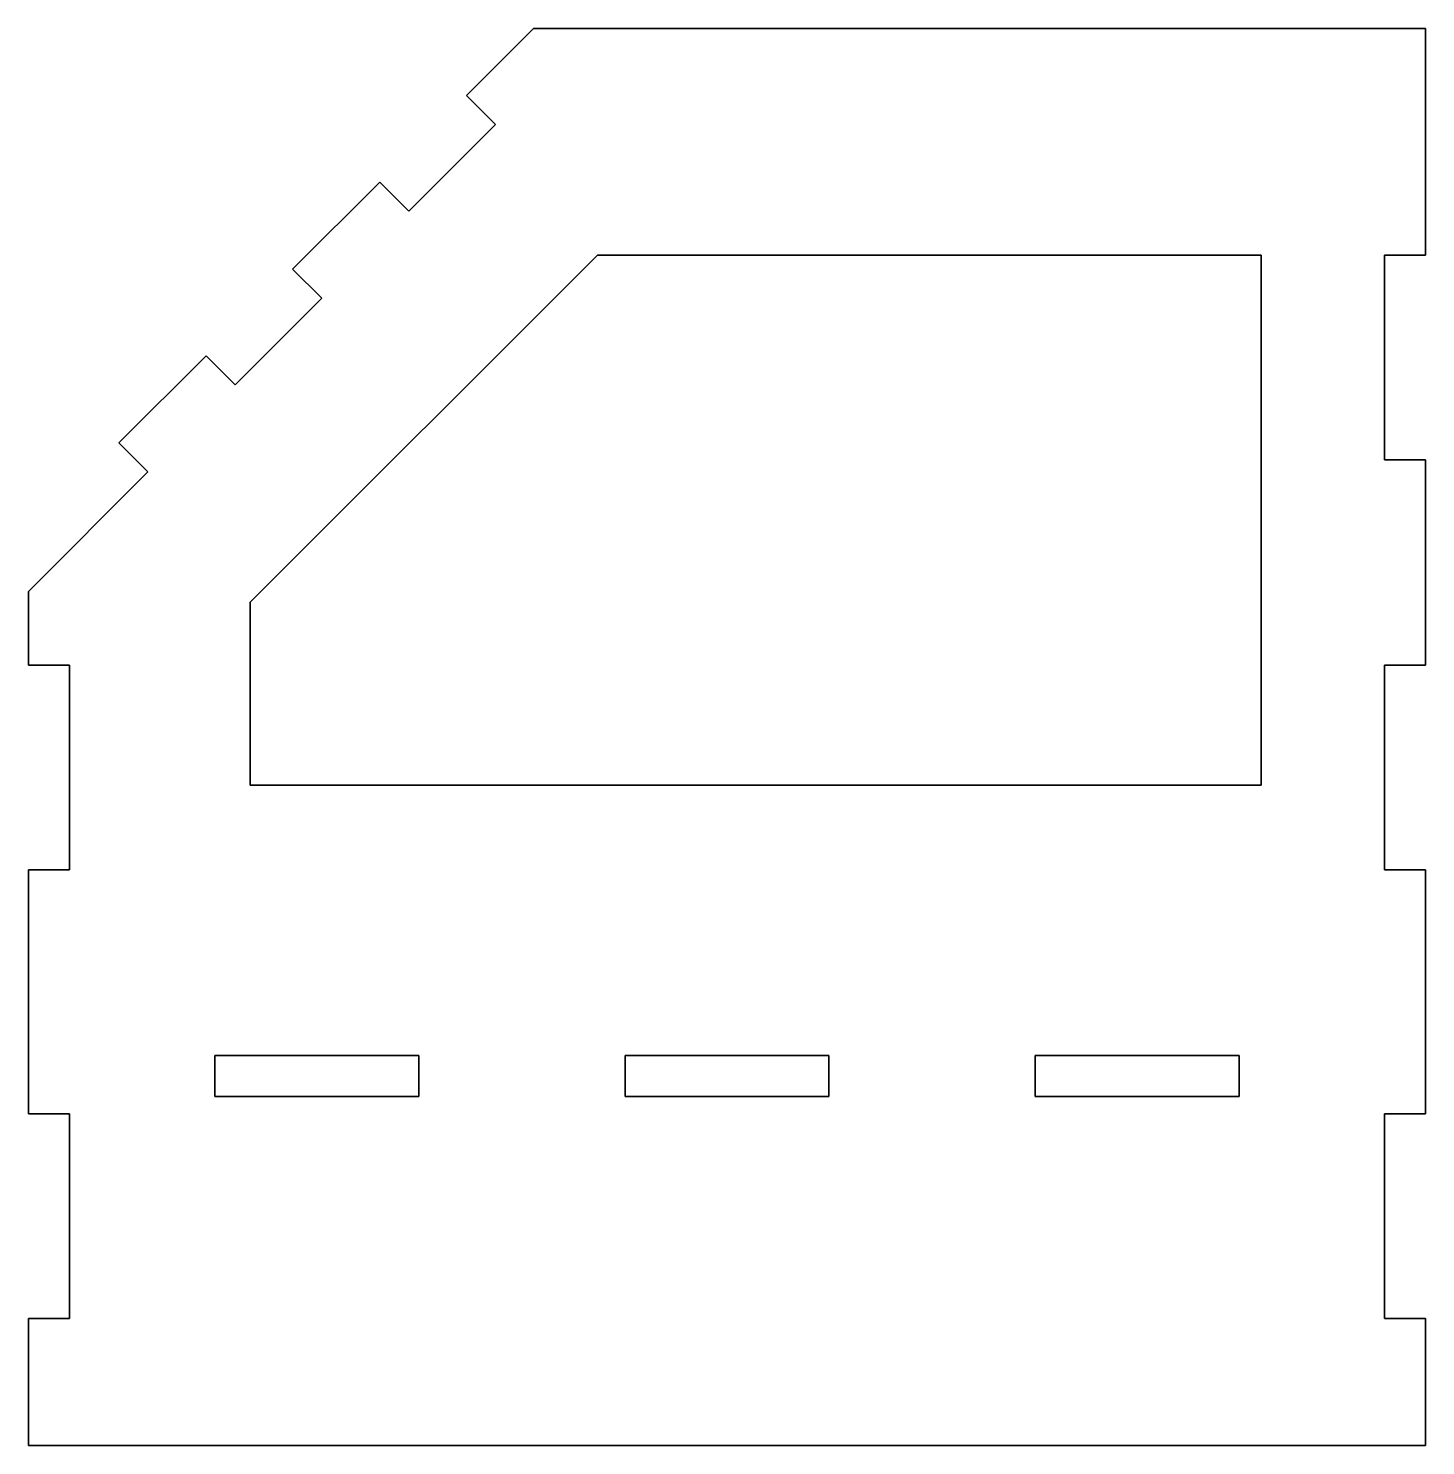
# Model space of a CAD drawing. Extents: x 424 to 764, y 248 to 593.
import ezdxf

# ---------------------------------------------------------------- set-up
doc = ezdxf.new("R2010")
doc.units = 0

msp = doc.modelspace()

# ---------------------------------------------------------------- linework, layer by layer
at = {"color": 7, "lineweight": 35}
for p, q in [((547.429077, 593), (531.094971, 576.665833)), ((764.5, 593), (547.429077, 593)), ((764.5, 537.799988), (764.5, 593)), ((538.166016, 569.594727), (517.094238, 548.522949)), ((510.023132, 555.594055), (488.809937, 534.380859)), ((478.5, 453.299988), (563, 537.799988)), ((563, 537.799988), (724.5, 537.799988)), ((724.5, 537.799988), (724.5, 408.799988)), ((754.5, 488), (754.5, 537.799988)), ((495.881012, 527.309814), (474.809235, 506.238007)), ((467.738159, 513.309082), (446.524963, 492.095856)), ((764.5, 438), (764.5, 488)), ((453.596039, 485.02478), (424.5, 455.928772)), ((478.5, 408.799988), (478.5, 453.299988)), ((434.5, 437.999756), (434.5, 388.199768)), ((754.5, 388.200012), (754.5, 438)), ((724.5, 408.799988), (478.5, 408.799988)), ((424.5, 388.199768), (424.5, 328.733002)), ((764.5, 328.733002), (764.5, 388.200012)), ((469.899994, 343), (519.5, 343)), ((569.700012, 343), (619.299988, 343)), ((669.5, 343), (719.099976, 343)), ((519.5, 333), (469.899994, 333)), ((619.299988, 333), (569.700012, 333)), ((719.099976, 333), (669.5, 333)), ((434.5, 328.733002), (434.5, 278.933014)), ((754.5, 278.933014), (754.5, 328.733002)), ((424.5, 278.933014), (424.5, 248)), ((764.5, 248), (764.5, 278.933014)), ((424.5, 248), (764.5, 248))]:
    msp.add_line(p, q, dxfattribs=at)
at = {"color": 7, "lineweight": 35, "ltscale": 0.25}
for p, q in [((531.094971, 576.665833), (538.166016, 569.594727)), ((754.5, 537.799988), (764.5, 537.799988)), ((488.809937, 534.380859), (495.881012, 527.309814)), ((474.809235, 506.238007), (467.738159, 513.309082)), ((446.524963, 492.095856), (453.596039, 485.02478)), ((764.5, 488), (754.5, 488)), ((424.5, 437.999756), (434.5, 437.999756)), ((754.5, 438), (764.5, 438)), ((434.5, 388.199768), (424.5, 388.199768)), ((764.5, 388.200012), (754.5, 388.200012)), ((469.899994, 333), (469.899994, 343)), ((519.5, 343), (519.5, 333)), ((569.700012, 333), (569.700012, 343)), ((619.299988, 343), (619.299988, 333)), ((669.5, 333), (669.5, 343)), ((719.099976, 343), (719.099976, 333)), ((424.5, 328.733002), (434.5, 328.733002)), ((754.5, 328.733002), (764.5, 328.733002)), ((434.5, 278.933014), (424.5, 278.933014)), ((764.5, 278.933014), (754.5, 278.933014))]:
    msp.add_line(p, q, dxfattribs=at)
at = {"color": 7, "lineweight": 35, "ltscale": 0.250001}
msp.add_line((517.094238, 548.522949), (510.023132, 555.594055), dxfattribs=at)
at = {"color": 7, "lineweight": 35, "ltscale": 0.448225}
msp.add_line((424.5, 455.928772), (424.5, 437.999756), dxfattribs=at)

doc.saveas('drawing.dxf')
